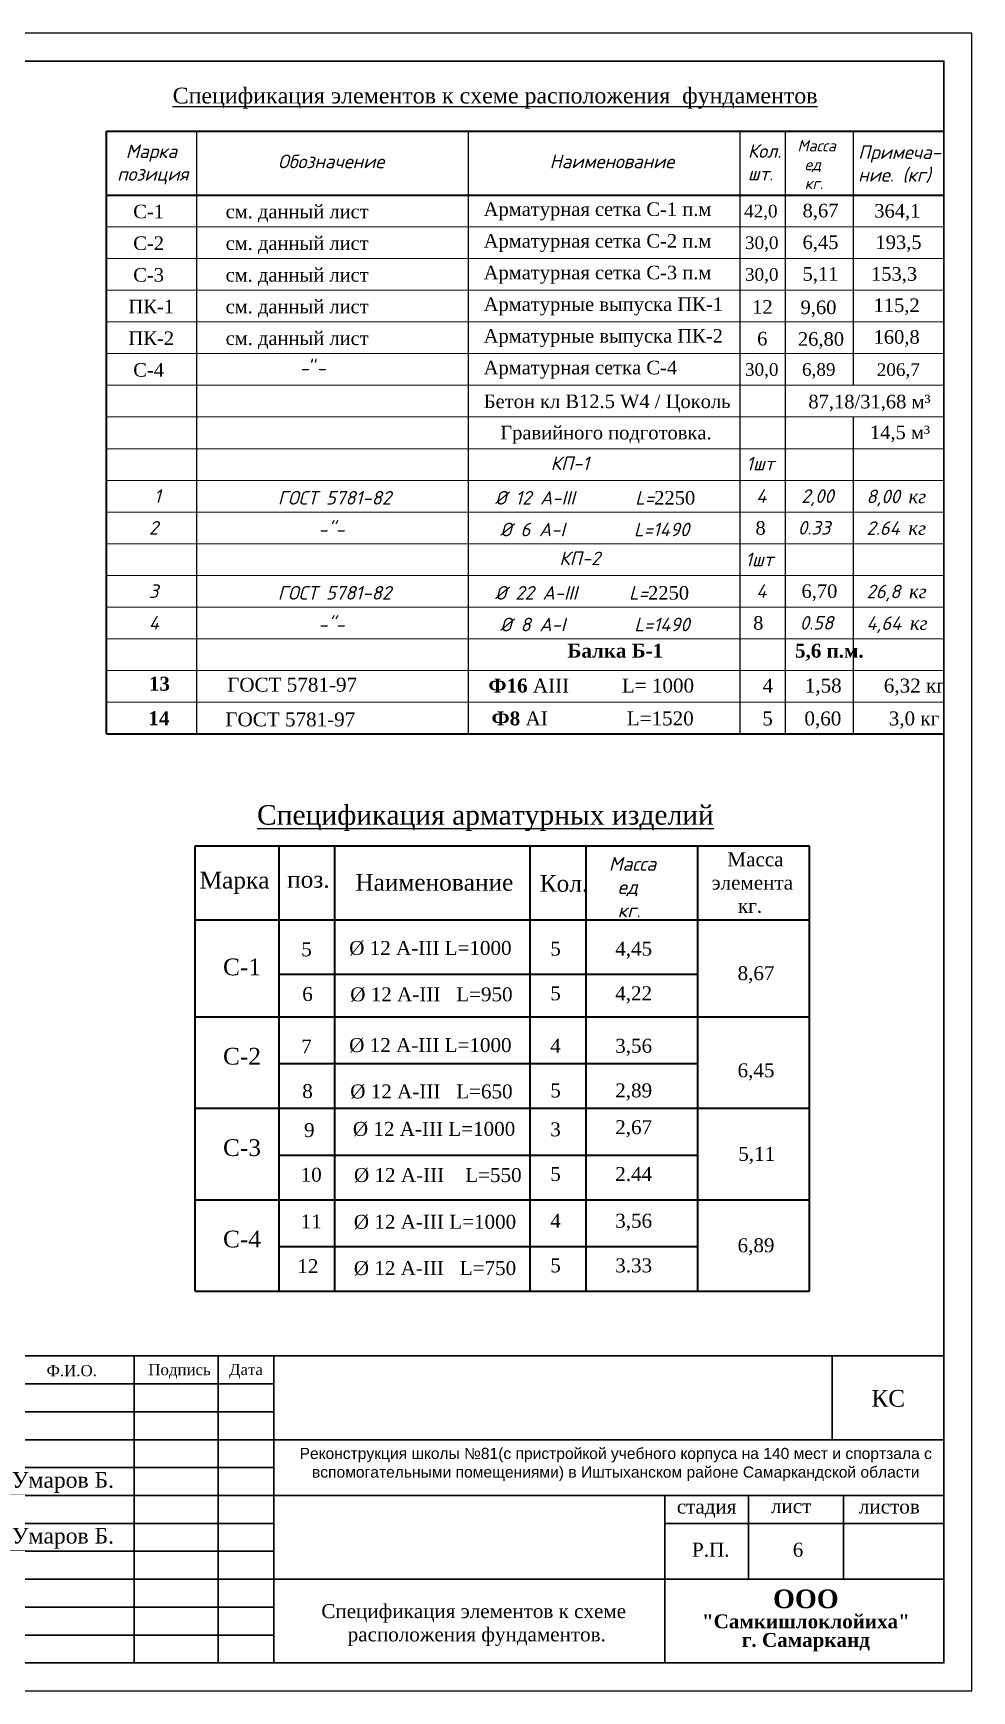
# Model space of a CAD drawing. Header units: millimetres. Extents: x 572274 to 2241483, y -888675 to -304135.
# Drawn here: x 1120126 to 1136937, y -645007 to -615307 of the extents above; entities that cross this region are included whole.
import ezdxf

# ---------------------------------------------------------------- set-up
doc = ezdxf.new("R2010")
doc.units = ezdxf.units.MM
doc.layers.add('план', color=7, linetype='Continuous', lineweight=40)
doc.styles.add('Arial 3.', font='arial.ttf')
doc.styles.add('ISOCPEUR', font='isocpeui.ttf', dxfattribs={"height": 300})
doc.styles.get("Standard").update_dxf_attribs({"font": 'isocpeur.ttf'})
doc.styles.add('TNRoman', font='timesbd.ttf')
doc.styles.add('WMF-Times New Roman0', font='times.ttf')
doc.styles.add('WMF-Times New Roman2', font='times.ttf')

# ---------------------------------------------------------------- blocks, each defined once
blk = doc.blocks.new('12')
at = {"color": 5, "lineweight": 30}
for p, q in [((4038680, 3054550), (4038680, 3049050)), ((4038680, 3054550), (4038680, 3049050)), ((4038680, 3054550), (4038680, 3049050)), ((4057180, 3054550), (4038680, 3054550)), ((4057180, 3054550), (4038680, 3054550)), ((4057180, 3054550), (4038680, 3054550)), ((4040380, 3054550), (4040380, 3049050)), ((4040380, 3054550), (4040380, 3049050)), ((4042680, 3054550), (4042680, 3049050)), ((4044180, 3054550), (4044180, 3049050)), ((4045180, 3054550), (4045180, 3049050)), ((4057180, 3049050), (4057180, 3054550)), ((4057180, 3054550), (4057180, 3049050)), ((4045180, 3054050), (4038680, 3054050)), ((4045180, 3053550), (4038680, 3053550)), ((4057180, 3053050), (4038680, 3053050)), ((4045180, 3052550), (4038680, 3052550)), ((4038680, 3052050), (4057180, 3052050)), ((4052180, 3049050), (4052180, 3052050)), ((4053680, 3050550), (4053680, 3052050)), ((4055380, 3050550), (4055380, 3052050)), ((4038680, 3051550), (4045180, 3051550)), ((4052180, 3051550), (4057180, 3051550)), ((4038680, 3051050), (4045180, 3051050)), ((4038680, 3050550), (4057180, 3050550)), ((4038680, 3050050), (4045180, 3050050)), ((4038680, 3049550), (4045180, 3049550)), ((4038680, 3049050), (4057180, 3049050))]:
    blk.add_line(p, q, dxfattribs=at)

msp = doc.modelspace()

# ---------------------------------------------------------------- linework, layer by layer
at = {"color": 7, "lineweight": 35}
for p, q in [((1121437.102, -627860.05), (1121437.102, -617063.971)), ((1121437.102, -617063.971), (1136437.102, -617063.971)), ((1121437.102, -618211.401), (1136437.102, -618211.401)), ((1121437.102, -627860.05), (1136437.102, -627860.05)), ((1123029.18, -629869.862), (1134029.18, -629869.862)), ((1123029.18, -637844.712), (1123029.18, -629869.862)), ((1124529.18, -637844.712), (1124529.18, -629869.862)), ((1125529.18, -637844.712), (1125529.18, -629869.862)), ((1129029.18, -637844.712), (1129029.18, -629869.862)), ((1130029.18, -637844.712), (1130029.18, -629869.862)), ((1132029.18, -637844.712), (1132029.18, -629869.862)), ((1134029.18, -637844.712), (1134029.18, -629869.862)), ((1123029.18, -631192.437), (1134029.18, -631192.437)), ((1124529.18, -632169.862), (1132029.18, -632169.862)), ((1123029.18, -632932.438), (1134029.18, -632932.438)), ((1124529.18, -633769.862), (1132029.18, -633769.862)), ((1123029.18, -634569.862), (1134029.18, -634569.862)), ((1124529.18, -635407.287), (1132029.18, -635407.287)), ((1123029.18, -636207.287), (1134029.18, -636207.287)), ((1124529.18, -637044.712), (1132029.18, -637044.712)), ((1123029.18, -637844.712), (1134029.18, -637844.712))]:
    msp.add_line(p, q, dxfattribs=at)
for p, q in [((1123058.723, -627860.05), (1123058.723, -617063.971)), ((1127923.588, -627860.05), (1127923.588, -617063.971)), ((1132788.453, -627860.05), (1132788.453, -617063.971)), ((1133599.264, -627860.05), (1133599.264, -617063.971)), ((1134815.48, -621616.807), (1134815.48, -617063.971)), ((1134815.48, -627860.05), (1134815.48, -622184.374))]:
    msp.add_line(p, q)
at = {"lineweight": 0}
for p, q in [((1121437.102, -618778.969), (1136437.102, -618778.969)), ((1121437.102, -619346.536), (1136437.102, -619346.536)), ((1121437.102, -619914.104), (1136437.102, -619914.104)), ((1121437.102, -620481.671), (1136437.102, -620481.671)), ((1121437.102, -621049.239), (1136437.102, -621049.239)), ((1121437.102, -621616.807), (1136437.102, -621616.807)), ((1121437.102, -622184.374), (1136437.102, -622184.374)), ((1121437.102, -622751.942), (1136437.102, -622751.942)), ((1121437.102, -623319.509), (1136437.102, -623319.509)), ((1121437.102, -623887.077), (1136437.102, -623887.077)), ((1121437.102, -624454.644), (1136437.102, -624454.644)), ((1121437.102, -625022.212), (1136437.102, -625022.212)), ((1121437.102, -625589.78), (1136437.102, -625589.78)), ((1121437.102, -626157.347), (1136437.102, -626157.347)), ((1121437.102, -626724.915), (1136437.102, -626724.915)), ((1121437.102, -627292.482), (1136437.102, -627292.482))]:
    msp.add_line(p, q, dxfattribs=at)
at = {"color": 5, "lineweight": 30}
msp.add_line((1134437.102, -640507.414), (1134437.102, -639007.414), dxfattribs=at)
at = {"lineweight": 25, "ltscale": 100}
msp.add_lwpolyline([(1094937.102, -645007.415), (1136937.102, -645007.415), (1136937.102, -615307.415), (1094937.102, -615307.415)], close=True, dxfattribs=at)
at = {"color": 1, "lineweight": 30}
msp.add_lwpolyline([(1096937.102, -644507.415), (1136437.102, -644507.415), (1136437.102, -615807.415), (1096937.102, -615807.415)], close=True, dxfattribs=at)
at = {"layer": 'план', "lineweight": 0}
msp.add_line((1121437.102, -617063.971), (1136437.102, -617063.971), dxfattribs=at)

# ---------------------------------------------------------------- block references
msp.add_blockref('12', (-2920742.898, -3693557.772))

# ---------------------------------------------------------------- texts
at = {"color": 7, "attachment_point": 1}
for s, insert, char_height, width, style in [('{\\LСпецификация\\fTimes New Roman|b0|i0|c186|p18; \\fTimes New Roman|b0|i0|c204|p18;элементов\\fTimes New Roman|b0|i0|c186|p18; \\fTimes New Roman|b0|i0|c204|p18;к\\fTimes New Roman|b0|i0|c186|p18; \\fTimes New Roman|b0|i0|c204|p18;схеме\\fTimes New Roman|b0|i0|c186|p18; \\fTimes New Roman|b0|i0|c204|p18;расположения\\fTimes New Roman|b0|i0|c186|p18;  \\fTimes New Roman|b0|i0|c204|p18;фундаментов}', (1122624.043, -616283.939), 283.783784, 16530.01736, 'WMF-Times New Roman0'), ('{\\fISOCPEUR|b0|i1|c204|p34; Марка\\Pпозиция}', (1121628.957, -617302.351), 243.24324, 1184.78975, 'WMF-Times New Roman0'), ('{\\fISOCPEUR|b0|i1|c204|p34;Кол. шт.}', (1132925.213, -617297.625), 243.24324, 634.16315, 'WMF-Times New Roman0'), ('{\\fISOCPEUR|b0|i1|c204|p34;Масса\\P ед\\P кг.}', (1133813.49, -617222.194), 202.7027, 1105.59046, 'WMF-Times New Roman0'), ('{\\fISOCPEUR|b0|i1|c204|p34;Примеча-\\Pние. (кг)}', (1134900.854, -617318.385), 243.24324, 1699.51183, 'WMF-Times New Roman0'), ('{\\fISOCPEUR|b0|i1|c204|p34;Обозначение}', (1124511.115, -617484.369), 243.24324, 3809.14333, 'WMF-Times New Roman0'), ('{\\fISOCPEUR|b0|i1|c204|p34;Наименование}', (1129375.979, -617484.369), 243.24324, 3809.14333, 'WMF-Times New Roman0'), ('{\\fTimes New Roman|b0|i0|c204|p18;\\H0.9333x;42,0} ', (1132858.305, -618381.24), 243.24324, 1594.17217, 'WMF-Times New Roman0'), ('{\\fTimes New Roman|b0|i0|c161|p18;8},{\\fTimes New Roman|b0|i0|c161|p18;67}', (1133905.452, -618364.603), 243.24324, 634.16315, 'WMF-Times New Roman0'), ('364,1{\\fTimes New Roman|b0|i0|c161|p18; }', (1135189.509, -618368.976), 243.24324, 1008.81875, 'WMF-Times New Roman0'), ('{\\H0.9333x;30,0\\fTimes New Roman|b0|i0|c238|p18;\\H1.071x; }', (1132874.297, -618948.807), 243.24324, 1594.17217, 'WMF-Times New Roman0'), ('6{\\fTimes New Roman|b0|i0|c161|p18;,}45', (1133905.452, -618932.17), 243.24324, 634.16315, 'WMF-Times New Roman0'), ('{\\fTimes New Roman|b0|i0|c161|p18;1}93{\\fTimes New Roman|b0|i0|c161|p18;,}5', (1135210.598, -618932.17), 243.24324, 961.98455, 'WMF-Times New Roman0'), ('{\\H0.9333x;30,0\\fTimes New Roman|b0|i0|c161|p18;\\H1.071x; }', (1132874.297, -619516.375), 243.24324, 1594.17217, 'WMF-Times New Roman0'), ('5,11{\\fTimes New Roman|b0|i0|c161|p18; }', (1133905.452, -619499.738), 243.24324, 634.16315, 'WMF-Times New Roman0'), ('{\\fTimes New Roman|b0|i0|c161|p18;153,}3', (1135130.661, -619499.738), 243.24324, 634.16315, 'WMF-Times New Roman0'), ('{\\fTimes New Roman|b0|i0|c204|p18;12}  ', (1133003.168, -620091.182), 243.24324, 2062.93775, 'WMF-Times New Roman0'), ('{\\fTimes New Roman|b0|i0|c204|p18;9,60} ', (1133869.438, -620097.22), 243.24324, 894.25547, 'WMF-Times New Roman0'), ('{\\fTimes New Roman|b0|i0|c204|p18;115,2} ', (1135176.987, -620061.158), 243.24324, 823.0169, 'WMF-Times New Roman0'), ('{\\fTimes New Roman|b0|i0|c204|p18;6}  ', (1133091.846, -620658.75), 243.24324, 2062.93775, 'WMF-Times New Roman0'), ('26,80{\\fTimes New Roman|b0|i0|c186|p18; }', (1133821.725, -620664.788), 243.24324, 634.16315, 'WMF-Times New Roman0'), ('160,8{\\fTimes New Roman|b0|i0|c186|p18; }', (1135176.987, -620628.725), 243.24324, 634.16315, 'WMF-Times New Roman0'), ('{\\H0.9333x;30,0\\fTimes New Roman|b0|i0|c238|p18;\\H1.071x; }', (1132874.297, -621219.078), 243.24324, 1594.17217, 'WMF-Times New Roman0'), ('{\\H0.9333x;6\\fTimes New Roman|b0|i0|c238|p18;,\\fTimes New Roman|b0|i0|c204|p18;89}', (1133895.108, -621219.078), 243.24324, 1594.17217, 'WMF-Times New Roman0'), ('{\\H0.9333x;206\\fTimes New Roman|b0|i0|c238|p18;,\\fTimes New Roman|b0|i0|c204|p18;7}', (1135234.152, -621222.704), 243.24324, 850, 'WMF-Times New Roman0'), ('{\\fISOCPEUR|b0|i1|c204|p34;1шт}', (1132896.29, -622897.939), 243.24324, 897.93544, 'WMF-Times New Roman2'), ('{\\fISOCPEUR|b0|i1|c204|p34;1}', (1122288.887, -623481.079), 243.24324, 1184.78975, 'WMF-Times New Roman2'), ('{\\fISOCPEUR|b0|i1|c204|p34;ГОСТ 5781-82            %%C 12 A-III       L=\\fTimes New Roman|b0|i0|c186|p18;2}2{\\fTimes New Roman|b0|i0|c186|p18;50}', (1124506.948, -623510.61), 243.243243, 8329.62442, 'WMF-Times New Roman2'), ('{\\fISOCPEUR|b0|i1|c0|p34;4}', (1133075.522, -623480.156), 243.24324, 897.93544, 'WMF-Times New Roman2'), ('{\\fISOCPEUR|b0|i1|c204|p34;2,00}', (1133880.708, -623480.156), 243.24324, 897.93544, 'WMF-Times New Roman2'), ('{\\fISOCPEUR|b0|i1|c204|p34;8,00 \\fTimes New Roman|b0|i1|c204|p18;кг}', (1135049.403, -623486.303), 243.24324, 1287.58515, 'WMF-Times New Roman2'), ('{\\fISOCPEUR|b0|i1|c204|p34;2}', (1122197.824, -624048.647), 243.24324, 1184.78975, 'WMF-Times New Roman2'), ('{\\fISOCPEUR|b0|i1|c204|p34;-"-                  %%C 6 A-I        L=1490}', (1125229.6, -624078.178), 243.24324, 7206.36926, 'WMF-Times New Roman2'), ('{\\fTimes New Roman|b0|i0|c186|p18; }8', (1132969.872, -624050.638), 243.24324, 897.93544, 'WMF-Times New Roman2'), ('{\\fISOCPEUR|b0|i1|c204|p34;0.33}', (1133822.297, -624047.723), 243.24324, 897.93544, 'WMF-Times New Roman2'), ('{\\fISOCPEUR|b0|i1|c204|p34;2.64 \\fTimes New Roman|b0|i1|c204|p18;кг}', (1135049.403, -624053.871), 243.24324, 1287.58515, 'WMF-Times New Roman2'), ('{\\fISOCPEUR|b0|i1|c204|p34;1шт}', (1132878.689, -624615.433), 243.24324, 897.93544, 'WMF-Times New Roman2'), ('{\\fISOCPEUR|b0|i1|c204|p34;3}', (1122197.124, -625183.782), 243.24324, 1184.78975, 'WMF-Times New Roman2'), ('{\\fISOCPEUR|b0|i1|c204|p34;4}', (1133075.522, -625182.859), 243.24324, 897.93544, 'WMF-Times New Roman2'), ('6,70', (1133886.333, -625182.859), 243.2432, 897.93544, 'WMF-Times New Roman2'), ('{\\fISOCPEUR|b0|i1|c204|p34;ГОСТ 5781-82            %%C 22 A-III      L=}2250', (1124506.948, -625213.313), 243.24324, 8329.62442, 'WMF-Times New Roman2'), ('{\\fISOCPEUR|b0|i1|c204|p34;26,8 \\fTimes New Roman|b0|i1|c204|p18;кг}', (1135049.403, -625189.006), 243.24324, 1287.58515, 'WMF-Times New Roman2'), ('{\\fISOCPEUR|b0|i1|c204|p34;4}', (1122197.824, -625751.35), 243.24324, 1184.78975, 'WMF-Times New Roman2'), ('{\\fISOCPEUR|b0|i1|c204|p34;-"-                  %%C 8 A-I        L=1490}', (1125229.6, -625780.881), 243.24324, 7206.36926, 'WMF-Times New Roman2'), ('8', (1133020.33, -625753.341), 243.243, 897.93544, 'WMF-Times New Roman2'), ('{\\fISOCPEUR|b0|i1|c204|p34;0.58}', (1133856.116, -625750.426), 243.24324, 897.93544, 'WMF-Times New Roman2'), ('{\\fISOCPEUR|b0|i1|c204|p34;4,64 \\fTimes New Roman|b0|i1|c204|p18;кг}', (1135049.403, -625756.574), 243.24324, 1287.58515, 'WMF-Times New Roman2'), ('{\\fTimes New Roman|b0|i0|c204|p18;\\LСпецификация\\fTimes New Roman|b0|i0|c186|p18; \\fTimes New Roman|b0|i0|c204|p18;арматурных\\fTimes New Roman|b0|i0|c186|p18; \\fTimes New Roman|b0|i0|c204|p18;изделий}', (1124134.918, -629138.769), 350, 10584.62219, 'WMF-Times New Roman0'), ('{\\fISOCPEUR|b0|i1|c204|p34;Масса\\P ед\\P кг.}', (1130434.72, -630065.004), 250, 1363.56157, 'WMF-Times New Roman0'), ('{\\fTimes New Roman|b0|i0|c204|p18;   Масса\\fTimes New Roman|b0|i0|c186|p18;\\P\\fTimes New Roman|b0|i0|c204|p18;элемента\\fTimes New Roman|b0|i0|c186|p18;\\P\\fTimes New Roman|b0|i0|c204|p18;     кг\\fTimes New Roman|b0|i0|c186|p18;.}', (1132275.585, -629985.426), 250, 2852.52799, 'WMF-Times New Roman0'), (' {\\fTimes New Roman|b0|i0|c204|p18;Марка}', (1122992.841, -630332.59), 300, 1461.24069, 'WMF-Times New Roman0'), ('\\P{\\fTimes New Roman|b0|i0|c204|p18;поз}.', (1124673.979, -629818.784), 300, 1461.24069, 'WMF-Times New Roman0'), ('Наименование', (1125895.851, -630372.088), 300, 4697.94345, 'WMF-Times New Roman0'), ('{\\fTimes New Roman|b0|i0|c204|p18;Кол\\fTimes New Roman|b0|i0|c186|p18;.} ', (1129197.85, -630390.864), 300, 782.13456, 'WMF-Times New Roman0'), ('\\P{\\fTimes New Roman|b0|i0|c186|p18;\\H0.83333x;5}', (1124926.222, -631097.554), 300, 10273.20345, 'WMF-Times New Roman0'), ('  {\\fTimes New Roman|b0|i0|c186|p18;       \\fTimes New Roman|b0|i0|c204|p18;%%C\\fTimes New Roman|b0|i0|c186|p18; 12 A-III L=1000}', (1124936.219, -631572.493), 250, 10273.20345, 'WMF-Times New Roman0'), ('{\\fTimes New Roman|b0|i0|c204|p18;\\H0.83333x;5} ', (1129386.78, -631584.727), 300, 782.13456, 'WMF-Times New Roman0'), ('{\\H0.8333x;4,45\\fTimes New Roman|b0|i0|c161|p18;\\H1.2x; }', (1130550.059, -631584.727), 300, 782.13456, 'WMF-Times New Roman0'), ('{\\fTimes New Roman|b0|i0|c186|p18;C-1}', (1123526.206, -631887.288), 300, 1461.24069, 'WMF-Times New Roman0'), ('8,67{\\fTimes New Roman|b0|i0|c161|p18; }', (1132741.541, -632024.237), 250, 782.13456, 'WMF-Times New Roman0'), ('\\P{\\fTimes New Roman|b0|i0|c186|p18;\\H0.83333x;6}', (1124944.72, -631897.554), 300, 10273.20345, 'WMF-Times New Roman0'), ('{\\fTimes New Roman|b0|i0|c161|p18;   \\fTimes New Roman|b0|i0|c186|p18;      \\fTimes New Roman|b0|i0|c161|p18;%%C\\fTimes New Roman|b0|i0|c186|p18; \\fTimes New Roman|b0|i0|c161|p18;12\\fTimes New Roman|b0|i0|c186|p18; A-I}II{\\fTimes New Roman|b0|i0|c186|p18; \\fTimes New Roman|b0|i0|c161|p18;  \\fTimes New Roman|b0|i0|c186|p18;L=\\fTimes New Roman|b0|i0|c161|p18;950}', (1124954.486, -632403.309), 250, 10273.20345, 'WMF-Times New Roman0'), ('{\\fTimes New Roman|b0|i0|c186|p18;\\H0.83333x;5} ', (1129386.78, -632384.727), 300, 782.13456, 'WMF-Times New Roman0'), ('{\\H0.8333x;4,22\\fTimes New Roman|b0|i0|c161|p18;\\H1.2x; }', (1130550.059, -632384.727), 300, 782.13456, 'WMF-Times New Roman0'), ('{\\fTimes New Roman|b0|i0|c186|p18;C-2}', (1123526.206, -633487.288), 300, 1461.24069, 'WMF-Times New Roman0'), ('{\\fTimes New Roman|b0|i0|c238|p18;\\P\\fTimes New Roman|b0|i0|c204|p18;\\H0.8333x;7}', (1124926.222, -632837.555), 300, 10273.20345, 'WMF-Times New Roman0'), ('  {\\fTimes New Roman|b0|i0|c186|p18;       \\fTimes New Roman|b0|i0|c204|p18;%%C\\fTimes New Roman|b0|i0|c186|p18; 12 A-III L=1000}', (1124936.219, -633312.494), 250, 10273.20345, 'WMF-Times New Roman0'), ('{\\H0.8333x;4\\fTimes New Roman|b0|i0|c238|p18;\\H1.2x; }', (1129386.78, -633324.728), 300, 782.13456, 'WMF-Times New Roman0'), ('{\\fTimes New Roman|b0|i0|c161|p18;\\H0.8333x;3,5\\fTimes New Roman|b0|i0|c204|p18;6}', (1130550.059, -633324.728), 300, 782.13456, 'WMF-Times New Roman0'), ('6{\\fTimes New Roman|b0|i0|c161|p18;,}45', (1132741.541, -633764.238), 250, 782.13456, 'WMF-Times New Roman0'), ('{\\fTimes New Roman|b0|i0|c238|p18;\\P\\fTimes New Roman|b0|i0|c204|p18;\\H0.8333x;8}', (1124944.72, -633637.555), 300, 10273.20345, 'WMF-Times New Roman0'), ('{\\fTimes New Roman|b0|i0|c238|p18;   \\fTimes New Roman|b0|i0|c186|p18;      \\fTimes New Roman|b0|i0|c161|p18;%%C\\fTimes New Roman|b0|i0|c186|p18; }12{\\fTimes New Roman|b0|i0|c186|p18; A-I}II{\\fTimes New Roman|b0|i0|c186|p18; \\fTimes New Roman|b0|i0|c161|p18;  \\fTimes New Roman|b0|i0|c186|p18;L=\\fTimes New Roman|b0|i0|c161|p18;650}', (1124954.486, -634143.31), 250, 10273.20345, 'WMF-Times New Roman0'), ('{\\fTimes New Roman|b0|i0|c186|p18;\\H0.83333x;5} ', (1129386.78, -634124.728), 300, 782.13456, 'WMF-Times New Roman0'), ('{\\H0.8333x;2\\fTimes New Roman|b0|i0|c161|p18;,\\fTimes New Roman|b0|i0|c204|p18;89}', (1130550.059, -634124.728), 300, 782.13456, 'WMF-Times New Roman0'), ('\\P{\\fTimes New Roman|b0|i0|c186|p18;\\H0.83333x;9}', (1124977.365, -634334.979), 300, 10273.20345, 'WMF-Times New Roman0'), (' {\\fTimes New Roman|b0|i0|c186|p18;        \\fTimes New Roman|b0|i0|c204|p18;%%C\\fTimes New Roman|b0|i0|c186|p18; 12 A-III L=1000}', (1125002.017, -634813.825), 250, 10273.20345, 'WMF-Times New Roman0'), ('{\\fTimes New Roman|b0|i0|c204|p18;\\H0.83333x;3} ', (1129386.78, -634822.152), 300, 782.13456, 'WMF-Times New Roman0'), ('{\\H0.8333x;2,67\\fTimes New Roman|b0|i0|c161|p18;\\H1.2x; }', (1130550.059, -634783.468), 300, 782.13456, 'WMF-Times New Roman0'), ('{\\fTimes New Roman|b0|i0|c186|p18;C-\\fTimes New Roman|b0|i0|c204|p18;3}', (1123526.206, -635124.712), 300, 1461.24069, 'WMF-Times New Roman0'), ('5,11{\\fTimes New Roman|b0|i0|c161|p18; }', (1132753.939, -635261.662), 250, 782.13456, 'WMF-Times New Roman0'), ('\\P{\\fTimes New Roman|b0|i0|c186|p18;\\H0.83333x;10}', (1124916.284, -635134.979), 300, 10273.20345, 'WMF-Times New Roman0'), ('{\\fTimes New Roman|b0|i0|c161|p18;       \\fTimes New Roman|b0|i0|c186|p18;  }%%C{\\fTimes New Roman|b0|i0|c186|p18; }12{\\fTimes New Roman|b0|i0|c186|p18; A-I}II   {\\fTimes New Roman|b0|i0|c186|p18; L=}55{\\fTimes New Roman|b0|i0|c186|p18;0}', (1125021.871, -635640.895), 250, 10273.20345, 'WMF-Times New Roman0'), ('{\\fTimes New Roman|b0|i0|c186|p18;\\H0.83333x;5} ', (1129386.78, -635622.152), 300, 782.13456, 'WMF-Times New Roman0'), ('{\\H0.8333x;2\\fTimes New Roman|b0|i0|c186|p18;.\\fTimes New Roman|b0|i0|c204|p18;44\\fTimes New Roman|b0|i0|c161|p18;\\H1.2x; }', (1130550.059, -635622.152), 300, 782.13456, 'WMF-Times New Roman0'), ('{\\fTimes New Roman|b0|i0|c238|p18;\\P\\fTimes New Roman|b0|i0|c204|p18;\\H0.8333x;11}', (1124917.365, -635972.403), 300, 10273.20345, 'WMF-Times New Roman0'), (' {\\fTimes New Roman|b0|i0|c186|p18;        \\fTimes New Roman|b0|i0|c204|p18;%%C\\fTimes New Roman|b0|i0|c186|p18; 12 A-III L=1000}', (1125018.877, -636478.547), 250, 10273.20345, 'WMF-Times New Roman0'), ('{\\fTimes New Roman|b0|i0|c204|p18;\\H0.83333x;4} ', (1129386.78, -636459.577), 300, 782.13456, 'WMF-Times New Roman0'), ('3,56', (1130550.059, -636459.577), 250, 782.13456, 'WMF-Times New Roman0'), ('{\\fTimes New Roman|b0|i0|c186|p18;C-}4', (1123526.206, -636762.137), 300, 1461.24069, 'WMF-Times New Roman0'), ('6,89{\\fTimes New Roman|b0|i0|c161|p18; }', (1132741.541, -636899.087), 250, 782.13456, 'WMF-Times New Roman0'), ('{\\fTimes New Roman|b0|i0|c238|p18;\\P\\fTimes New Roman|b0|i0|c186|p18;\\H0.8333x;1\\fTimes New Roman|b0|i0|c204|p18;2}', (1124856.284, -636772.403), 300, 10273.20345, 'WMF-Times New Roman0'), ('{\\fTimes New Roman|b0|i0|c161|p18;       \\fTimes New Roman|b0|i0|c186|p18;  }%%C{\\fTimes New Roman|b0|i0|c186|p18; }12{\\fTimes New Roman|b0|i0|c186|p18; A-}II{\\fTimes New Roman|b0|i0|c186|p18;I}  {\\fTimes New Roman|b0|i0|c186|p18; L=}75{\\fTimes New Roman|b0|i0|c186|p18;0}', (1125018.84, -637307.879), 250, 10273.20345, 'WMF-Times New Roman0'), ('{\\fTimes New Roman|b0|i0|c186|p18;\\H0.83333x;5} ', (1129386.78, -637259.577), 300, 782.13456, 'WMF-Times New Roman0'), ('{\\H0.8333x;3\\fTimes New Roman|b0|i0|c186|p18;.\\fTimes New Roman|b0|i0|c204|p18;33}', (1130550.059, -637259.577), 300, 782.13456, 'WMF-Times New Roman0')]:
    msp.add_mtext(s, dxfattribs=dict(at, insert=insert, char_height=char_height, width=width, style=style))
at = {"lineweight": 0, "attachment_point": 1}
for s, insert, char_height, width, style in [('{\\fTimes New Roman|b0|i0|c204|p18;Арматурная\\fTimes New Roman|b0|i0|c186|p18; \\fTimes New Roman|b0|i0|c204|p18;сетка\\fTimes New Roman|b0|i0|c186|p18; \\fTimes New Roman|b0|i0|c204|p18;С\\fTimes New Roman|b0|i0|c186|p18;-1 \\fTimes New Roman|b0|i0|c204|p18;п\\fTimes New Roman|b0|i0|c186|p18;.\\fTimes New Roman|b0|i0|c204|p18;м}', (1128194.172, -618339.225), 243.243243, 5891.46963, 'WMF-Times New Roman0'), (' см. данный лист', (1123480.987, -618381.24), 243.24324, 4693.45442, 'WMF-Times New Roman0'), (' см. данный лист', (1123480.987, -618948.807), 243.24324, 4693.45442, 'WMF-Times New Roman0'), ('{\\fTimes New Roman|b0|i0|c204|p18;Арматурная\\fTimes New Roman|b0|i0|c186|p18; \\fTimes New Roman|b0|i0|c204|p18;сетка\\fTimes New Roman|b0|i0|c186|p18; \\fTimes New Roman|b0|i0|c204|p18;С\\fTimes New Roman|b0|i0|c186|p18;-2 \\fTimes New Roman|b0|i0|c204|p18;п\\fTimes New Roman|b0|i0|c186|p18;.\\fTimes New Roman|b0|i0|c204|p18;м}', (1128194.172, -618906.792), 243.243243, 4591.09734, 'WMF-Times New Roman0'), (' см. данный лист', (1123480.987, -619516.375), 243.24324, 4693.45442, 'WMF-Times New Roman0'), ('{\\fTimes New Roman|b0|i0|c204|p18;Арматурная\\fTimes New Roman|b0|i0|c186|p18; \\fTimes New Roman|b0|i0|c204|p18;сетка\\fTimes New Roman|b0|i0|c186|p18; \\fTimes New Roman|b0|i0|c204|p18;С\\fTimes New Roman|b0|i0|c186|p18;-3 \\fTimes New Roman|b0|i0|c204|p18;п\\fTimes New Roman|b0|i0|c186|p18;.\\fTimes New Roman|b0|i0|c204|p18;м}', (1128194.172, -619474.36), 243.243243, 4591.09734, 'WMF-Times New Roman0'), (' см. данный лист', (1123480.987, -620083.943), 243.24324, 4693.45442, 'WMF-Times New Roman0'), ('Арматурные{\\fTimes New Roman|b0|i0|c186|p18; }выпуска{\\fTimes New Roman|b0|i0|c186|p18; }ПК{\\fTimes New Roman|b0|i0|c186|p18;-1 }', (1128194.172, -620041.927), 243.243243, 4591.09734, 'WMF-Times New Roman0'), (' см. данный лист', (1123480.987, -620651.51), 243.24324, 4693.45442, 'WMF-Times New Roman0'), ('Арматурные{\\fTimes New Roman|b0|i0|c186|p18; }выпуска{\\fTimes New Roman|b0|i0|c186|p18; }ПК{\\fTimes New Roman|b0|i0|c186|p18;-2 }', (1128194.172, -620609.495), 243.243243, 4591.09734, 'WMF-Times New Roman0'), ('Арматурная сетка С-4', (1128194.172, -621177.063), 243.24324, 4591.09734, 'WMF-Times New Roman0'), ('Бетон{\\fTimes New Roman|b0|i0|c186|p18; }кл{\\fTimes New Roman|b0|i0|c186|p18; }В{\\fTimes New Roman|b0|i0|c186|p18;12.5 W4} / Цоколь', (1128196.583, -621781.925), 243.243243, 4591.09734, 'WMF-Times New Roman0'), ('{\\fTimes New Roman|b0|i0|c204|p18;Гравийного подготовка. }', (1128492.029, -622342.679), 243.24324, 4591.09734, 'WMF-Times New Roman0'), ('{\\fISOCPEUR|b0|i1|c204|p34;КП-1}', (1129394.072, -622892.938), 243.24324, 2268.82203, 'WMF-Times New Roman2'), ('{\\fISOCPEUR|b0|i1|c204|p34; КП-2}', (1129394.072, -624595.641), 243.24324, 2268.82203, 'WMF-Times New Roman2')]:
    msp.add_mtext(s, dxfattribs=dict(at, insert=insert, char_height=char_height, width=width, style=style))
at = {"color": 0, "lineweight": 0, "width": 4693.45442, "attachment_point": 1, "style": 'WMF-Times New Roman0'}
for s, insert, char_height in [(' С-1', (1121825.972, -618381.24), 243.2432), (' С-2', (1121825.972, -618948.807), 243.2432), (' С-3', (1121825.972, -619516.375), 243.2432), (' ПК-1', (1121740.452, -620083.943), 243.2432), (' ПК-2', (1121740.452, -620651.51), 243.2432), ('{\\fTimes New Roman|b0|i0|c238|p18; }С{\\fTimes New Roman|b0|i0|c238|p18;-}4', (1121825.972, -621219.078), 243.24324)]:
    msp.add_mtext(s, dxfattribs=dict(at, insert=insert, char_height=char_height))
at = {"lineweight": 25, "insert": (1124918.342, -621187.261), "char_height": 243.2432, "width": 459.72973, "attachment_point": 1}
msp.add_mtext('-"- ', dxfattribs=at)
at = {"color": 7, "lineweight": 35, "width": 2646.08384, "attachment_point": 1, "style": 'WMF-Times New Roman0'}
for s, insert, char_height in [('87{\\fTimes New Roman|b0|i0|c161|p18;,}18{\\fTimes New Roman|b0|i0|c161|p18;/3}1{\\fTimes New Roman|b0|i0|c161|p18;,}68{\\fTimes New Roman|b0|i0|c161|p18; }м{\\fTimes New Roman|b0|i0|c161|p18;³}', (1134009.264, -621786.645), 243.243243), ('14,5 м{\\fTimes New Roman|b0|i0|c204|p18;³}', (1135111.467, -622338.392), 243.24324)]:
    msp.add_mtext(s, dxfattribs=dict(at, insert=insert, char_height=char_height))
at = {"lineweight": -3, "attachment_point": 1, "style": 'TNRoman'}
for s, insert, char_height, width in [('{\\fTimes New Roman|b1|i0|c186|p18; \\H0.8333x; \\fTimes New Roman|b1|i0|c204|p18;Балка Б\\fTimes New Roman|b1|i0|c186|p18;-1                    \\fTimes New Roman|b1|i0|c204|p18;     5\\fTimes New Roman|b1|i0|c186|p18;,\\fTimes New Roman|b1|i0|c204|p18;6\\fTimes New Roman|b1|i0|c186|p18; \\fTimes New Roman|b1|i0|c204|p18;п\\fTimes New Roman|b1|i0|c186|p18;.\\fTimes New Roman|b1|i0|c204|p18;м\\fTimes New Roman|b1|i0|c186|p18;.}', (1129486.809, -626246.383), 300, 7230.05086), ('{\\fTimes New Roman|b0|i0|c204|p18;ГОСТ 5781-97}', (1123599.729, -626856.154), 250, 3497.51932), ('{\\fTimes New Roman|b0|i0|c204|p18;ГОСТ 5781-97}', (1123567.713, -627477.581), 250, 3497.51932)]:
    msp.add_mtext(s, dxfattribs=dict(at, insert=insert, char_height=char_height, width=width))
at = {"lineweight": -3, "ltscale": 5, "char_height": 250, "width": 858.88855, "attachment_point": 1, "style": 'TNRoman'}
for s, insert in [('{\\fTimes New Roman|b1|i0|c161|p18;   }13', (1121913.839, -626837.938)), ('{\\fTimes New Roman|b1|i0|c161|p18;   }14', (1121905.648, -627456.96))]:
    msp.add_mtext(s, dxfattribs=dict(at, insert=insert))
at = {"lineweight": -3, "ltscale": 15, "char_height": 250, "width": 10076.90405, "attachment_point": 1, "style": 'TNRoman'}
for s, insert in [('{\\fTimes New Roman|b0|i0|c204|p18;       }Ф16 {\\fTimes New Roman|b0|i0|c204|p18;АIII          L= 1000             4      1,58        6,32 кг }', (1127618.119, -626871.438)), ('Ф8 {\\fTimes New Roman|b0|i0|c204|p18;АI               L=1520             5      0,60         3,0 кг }', (1128335.622, -627459.948))]:
    msp.add_mtext(s, dxfattribs=dict(at, insert=insert))
at = {"color": 1, "linetype": 'ByBlock', "ltscale": 30, "char_height": 200, "width": 1404.02516, "attachment_point": 5}
for s, insert in [('{\\fTimes New Roman|b0|i0|c204|p18;\\C256;Ф\\fTimes New Roman|b0|i0|c161|p18;.\\fTimes New Roman|b0|i0|c204|p18;И\\fTimes New Roman|b0|i0|c161|p18;.\\fTimes New Roman|b0|i0|c204|p18;О\\fTimes New Roman|b0|i0|c161|p18;.}', (1120816.62, -639272.04)), ('{\\fTimes New Roman|b0|i0|c204|p18;\\C256;Подпись}', (1122746.62, -639282.04)), ('{\\fTimes New Roman|b0|i0|c204|p18;\\C256;Дата}', (1123936.62, -639282.04))]:
    msp.add_mtext(s, dxfattribs=dict(at, insert=insert))
at = {"attachment_point": 1}
for s, insert, char_height, width in [('{\\fTimes New Roman|b0|i0|c204|p18;КС}', (1135138.068, -639616.639), 300, 971.01286), ('{\\fTimes New Roman|b0|i0|c204|p18;стадия}', (1131653.534, -641580.996), 250, 1500), ('{\\fTimes New Roman|b0|i0|c204|p18;лист}', (1133339.453, -641573.644), 250, 1500), ('{\\fTimes New Roman|b0|i0|c204|p18;листов}', (1134914.94, -641580.996), 250, 1500), ('{\\fTimes New Roman|b0|i0|c204|p18;Р.П.            6}', (1131925.559, -642353.197), 250, 3148.21055)]:
    msp.add_mtext(s, dxfattribs=dict(at, insert=insert, char_height=char_height, width=width))
at = {"color": 0, "linetype": 'ByBlock', "insert": (1130559.34, -640653.87), "char_height": 200, "width": 11599.6853, "attachment_point": 2, "style": 'ISOCPEUR'}
msp.add_mtext('{\\fArial|b0|i0|c204|p34;\\C256;Реконструкция школы №81(с пристройкой учебного корпуса на 140 мест и спортзала с вспомогательными помещениями) в Иштыханском районе Самаркандской области}', dxfattribs=at)
at = {"color": 0, "char_height": 280, "width": 2199.70893, "attachment_point": 1, "style": 'WMF-Times New Roman0'}
for insert in [(1119742.456, -641088.896), (1119742.456, -642088.896)]:
    msp.add_mtext('Умаров Б.', dxfattribs=dict(at, insert=insert))
at = {"lineweight": 30, "insert": (1133964.599, -643192.549), "char_height": 250, "width": 5723.33111, "attachment_point": 2, "line_spacing_factor": 0.8, "style": 'Arial 3.'}
msp.add_mtext('{\\fTimes New Roman Cyr|b1|i0|c0|p18;\\H1.333x;\\C250;OOO\\fTimes New Roman Cyr|b1|i0|c204|p18; \\fTimes New Roman Cyr|b1|i0|c0|p18;\\P\\fTimes New Roman Cyr|b1|i0|c204|p18;\\H0.7502x;"Самкишлоклойиха" \\Pг. Самарканд}', dxfattribs=at)
at = {"color": 0, "insert": (1125287.098, -643453.973), "char_height": 250, "width": 11589.7168, "attachment_point": 1}
msp.add_mtext('{\\fTimes New Roman|b0|i0|c204|p18;\\C7;Спецификация\\fTimes New Roman|b0|i0|c186|p18; \\fTimes New Roman|b0|i0|c204|p18;элементов\\fTimes New Roman|b0|i0|c186|p18; \\fTimes New Roman|b0|i0|c204|p18;к\\fTimes New Roman|b0|i0|c186|p18; \\fTimes New Roman|b0|i0|c204|p18;схеме\\P\\fTimes New Roman|b0|i0|c186|p18; \\fTimes New Roman|b0|i0|c204|p18;    расположения\\fTimes New Roman|b0|i0|c186|p18; \\fTimes New Roman|b0|i0|c204|p18;фундаментов.}', dxfattribs=at)

doc.saveas('drawing.dxf')
